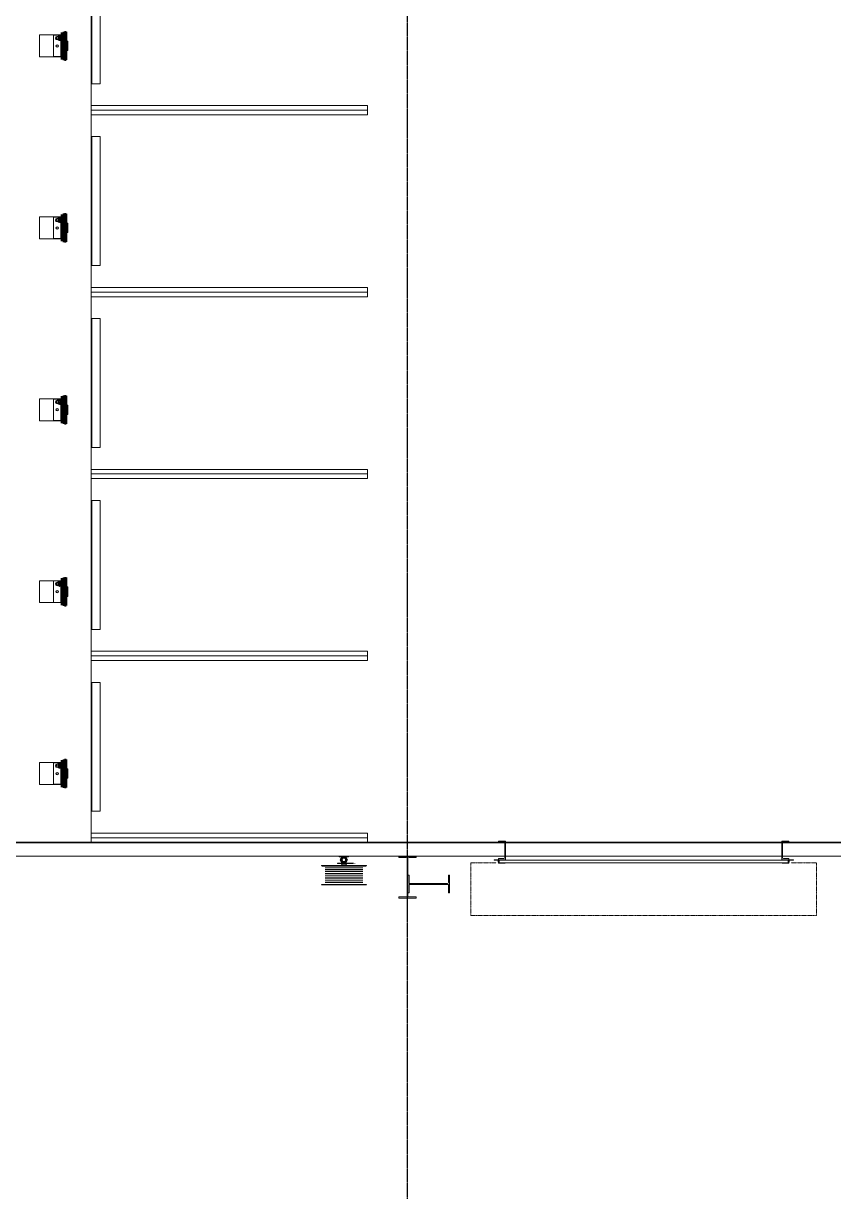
# Model space of a CAD drawing. Header units: millimetres. Extents: x -637480 to 299894, y -125373 to 39000.
# Drawn here: x 138735 to 147532, y -3792 to 8892 of the extents above; entities that cross this region are included whole.
import ezdxf

# ---------------------------------------------------------------- set-up
doc = ezdxf.new("R2010")
doc.units = ezdxf.units.MM
for name, pattern in [('Xref building Toll$0$_SBA Dash - Tight', [1.6, 1, -0.6]), ('Xref building Toll$0$CENTER', [7, 4, -1, 1, -1]), ('Xref building Toll$0$Grid Line', [22.225, 12.7, -3.175, 3.175, -3.175])]:
    doc.linetypes.add(name, pattern=pattern)
for name, color, linetype, lineweight in [('AM_BOR', 4, 'Continuous', 25), ('Xref building Toll$0$A-DOOR', 31, 'Continuous', 9), ('Xref building Toll$0$A-DOOR-FRAM', 31, 'Continuous', 9), ('Xref building Toll$0$A-FLOR', 192, 'Continuous', 25), ('Xref building Toll$0$A-WALL', 113, 'Continuous', 9), ('Xref building Toll$0$C-PRKG', 70, 'Continuous', 9), ('Xref building Toll$0$E-ELEC-EQPM', 71, 'Continuous', 9), ('Xref building Toll$0$P-SANR-FIXT', 6, 'Continuous', 9), ('Xref building Toll$0$S-COLS', 52, 'Continuous', 9)]:
    doc.layers.add(name, color=color, linetype=linetype, lineweight=lineweight)
doc.layers.add('Xref building Toll$0$S-GRID', color=8, linetype='Continuous')

# ---------------------------------------------------------------- blocks, each defined once
blk = doc.blocks.new('Xref building Toll$0$Toll Grids')
at = {"layer": 'Xref building Toll$0$S-GRID', "linetype": 'Xref building Toll$0$Grid Line'}
for p, q in [((142905, -125373.3), (142905, 36031.5)), ((-9195.8, 0), (280997.7, 0))]:
    blk.add_line(p, q, dxfattribs=at)
blk = doc.blocks.new('Xref building Toll$0$UB-Universal Beam-Column - C1_5_460UB67-1337976-MASTER GROUND FLOOR')
at = {"layer": 'Xref building Toll$0$S-COLS', "lineweight": 18}
for p, q in [((-95, 227), (95, 227)), ((-95, 214.3), (-95, 227)), ((-15.65, 214.3), (-95, 214.3)), ((-4.25, -202.9), (-4.25, 202.9)), ((4.25, 202.9), (4.25, -202.9)), ((95, 214.3), (15.65, 214.3)), ((95, 227), (95, 214.3)), ((-95, -214.3), (-15.65, -214.3)), ((-95, -227), (-95, -214.3)), ((95, -227), (-95, -227)), ((15.65, -214.3), (95, -214.3)), ((95, -214.3), (95, -227))]:
    blk.add_line(p, q, dxfattribs=at)
at = {"layer": 'Xref building Toll$0$S-COLS'}
for p, q in [((-95, 227), (-95, 227)), ((-95, 214.3), (-95, 214.3)), ((95, 227), (95, 227)), ((95, 214.3), (95, 214.3)), ((-95, -214.3), (-95, -214.3)), ((-95, -227), (-95, -227)), ((95, -214.3), (95, -214.3)), ((95, -227), (95, -227))]:
    blk.add_line(p, q, dxfattribs=at)
at = {"layer": 'Xref building Toll$0$S-COLS', "lineweight": 18}
for centre, start, end in [((-15.65, 202.9), 360, 90), ((15.65, 202.9), 90, 180), ((-15.65, -202.9), 270, 360), ((15.65, -202.9), 180, 270)]:
    blk.add_arc(centre, 11.4, start, end, dxfattribs=at)
blk = doc.blocks.new('Xref building Toll$0$_SBAMHE2-3000X1975 Parking 90_1 - MHE2-1684271-MASTER GROUND FLOOR')
at = {"layer": 'Xref building Toll$0$C-PRKG'}
for p, q in [((37.5, 0), (-62.5, 0)), ((-62.5, 0), (-62.5, -3000)), ((-62.5, -3000), (-62.5, 0)), ((-62.5, 0), (37.5, 0)), ((-62.5, 0), (-62.5, 0)), ((-12.5, 0), (1962.5, 0)), ((-12.5, 0), (-12.5, -3000)), ((37.5, -3000), (37.5, 0)), ((37.5, 0), (37.5, -3000)), ((37.5, 0), (37.5, 0)), ((275, -4.5), (275, 0)), ((275, 0), (275, 0)), ((275, 0), (275, -100)), ((1675, 0), (275, 0)), ((1675, 0), (275, 0)), ((2012.5, 0), (1912.5, 0)), ((1912.5, 0), (1912.5, -3000)), ((1912.5, -3000), (1912.5, 0)), ((1912.5, 0), (2012.5, 0)), ((1912.5, 0), (1912.5, 0)), ((1962.5, 0), (1962.5, -3000)), ((2012.5, -3000), (2012.5, 0)), ((2012.5, 0), (2012.5, -3000)), ((2012.5, 0), (2012.5, 0)), ((3987.5, 0), (3887.5, 0)), ((3887.5, 0), (3887.5, -3000)), ((3887.5, -3000), (3887.5, 0)), ((3887.5, 0), (3987.5, 0)), ((3887.5, 0), (3887.5, 0)), ((3937.5, 0), (5912.5, 0)), ((3937.5, 0), (3937.5, -3000)), ((3987.5, -3000), (3987.5, 0)), ((3987.5, 0), (3987.5, -3000)), ((3987.5, 0), (3987.5, 0)), ((4225, -4.5), (4225, 0)), ((4225, 0), (4225, 0)), ((4225, 0), (4225, -100)), ((5625, 0), (4225, 0)), ((5625, 0), (4225, 0)), ((5962.5, 0), (5862.5, 0)), ((5862.5, 0), (5862.5, -3000)), ((5862.5, -3000), (5862.5, 0)), ((5862.5, 0), (5962.5, 0)), ((5862.5, 0), (5862.5, 0)), ((5962.5, 0), (5862.5, 0)), ((5862.5, 0), (5862.5, -3000)), ((5862.5, -3000), (5862.5, 0)), ((5862.5, 0), (5962.5, 0)), ((5862.5, 0), (5862.5, 0)), ((5912.5, 0), (7887.5, 0)), ((5912.5, 0), (5912.5, -3000)), ((5912.5, 0), (5912.5, -3000)), ((5962.5, -3000), (5962.5, 0)), ((5962.5, 0), (5962.5, -3000)), ((5962.5, 0), (5962.5, 0)), ((5962.5, -3000), (5962.5, 0)), ((5962.5, 0), (5962.5, -3000)), ((5962.5, 0), (5962.5, 0)), ((6200, -4.5), (6200, 0)), ((6200, 0), (6200, 0)), ((6200, 0), (6200, -100)), ((7600, 0), (6200, 0)), ((7600, 0), (6200, 0)), ((7937.5, 0), (7837.5, 0)), ((7837.5, 0), (7837.5, -3000)), ((7837.5, -3000), (7837.5, 0)), ((7837.5, 0), (7937.5, 0)), ((7837.5, 0), (7837.5, 0)), ((7937.5, 0), (7837.5, 0)), ((7837.5, 0), (7837.5, -3000)), ((7837.5, -3000), (7837.5, 0)), ((7837.5, 0), (7937.5, 0)), ((7837.5, 0), (7837.5, 0)), ((7887.5, 0), (9862.5, 0)), ((7887.5, 0), (7887.5, -3000)), ((7887.5, 0), (7887.5, -3000)), ((7937.5, -3000), (7937.5, 0)), ((7937.5, 0), (7937.5, -3000)), ((7937.5, 0), (7937.5, 0)), ((7937.5, -3000), (7937.5, 0)), ((7937.5, 0), (7937.5, -3000)), ((7937.5, 0), (7937.5, 0)), ((8175, -4.5), (8175, 0)), ((8175, 0), (8175, 0)), ((8175, 0), (8175, -100)), ((9575, 0), (8175, 0)), ((9575, 0), (8175, 0)), ((275, -9.5), (275, -4.5)), ((1675, -9.5), (275, -9.5)), ((275, -9.5), (1675, -9.5)), ((275, -17.5), (275, -9.5)), ((275, -9.5), (275, -9.5)), ((275, -95), (275, -17.5)), ((275, -95), (275, -100)), ((275, -100), (1675, -100)), ((275, -100), (275, -100)), ((275, -100), (1675, -100)), ((1675, -100), (1675, 0)), ((1675, 0), (1675, 0)), ((1675, 0), (1675, -4.5)), ((1675, -4.5), (1675, -9.5)), ((1675, -9.5), (1675, -9.5)), ((1675, -9.5), (1675, -17.5)), ((1675, -17.5), (1675, -95)), ((1675, -100), (1675, -95)), ((1675, -100), (1675, -100)), ((2012.5, 0), (1912.5, 0)), ((1912.5, 0), (1912.5, -3000)), ((1912.5, -3000), (1912.5, 0)), ((1912.5, 0), (2012.5, 0)), ((1912.5, 0), (1912.5, 0)), ((1962.5, 0), (3937.5, 0)), ((1962.5, 0), (1962.5, -3000)), ((2012.5, -3000), (2012.5, 0)), ((2012.5, 0), (2012.5, -3000)), ((2012.5, 0), (2012.5, 0)), ((2250, -4.5), (2250, 0)), ((2250, 0), (2250, 0)), ((2250, 0), (2250, -100)), ((3650, 0), (2250, 0)), ((3650, 0), (2250, 0)), ((2250, -9.5), (2250, -4.5)), ((3650, -9.5), (2250, -9.5)), ((2250, -9.5), (3650, -9.5)), ((2250, -17.5), (2250, -9.5)), ((2250, -9.5), (2250, -9.5)), ((2250, -95), (2250, -17.5)), ((2250, -95), (2250, -100)), ((2250, -100), (3650, -100)), ((2250, -100), (2250, -100)), ((2250, -100), (3650, -100)), ((3650, -100), (3650, 0)), ((3650, 0), (3650, 0)), ((3650, 0), (3650, -4.5)), ((3650, -4.5), (3650, -9.5)), ((3650, -9.5), (3650, -9.5)), ((3650, -9.5), (3650, -17.5)), ((3650, -17.5), (3650, -95)), ((3650, -100), (3650, -95)), ((3650, -100), (3650, -100)), ((3987.5, 0), (3887.5, 0)), ((3887.5, 0), (3887.5, -3000)), ((3887.5, -3000), (3887.5, 0)), ((3887.5, 0), (3987.5, 0)), ((3887.5, 0), (3887.5, 0)), ((3937.5, 0), (3937.5, -3000)), ((3987.5, -3000), (3987.5, 0)), ((3987.5, 0), (3987.5, -3000)), ((3987.5, 0), (3987.5, 0)), ((4225, -9.5), (4225, -4.5)), ((5625, -9.5), (4225, -9.5)), ((4225, -9.5), (5625, -9.5)), ((4225, -17.5), (4225, -9.5)), ((4225, -9.5), (4225, -9.5)), ((4225, -95), (4225, -17.5)), ((4225, -95), (4225, -100)), ((4225, -100), (5625, -100)), ((4225, -100), (4225, -100)), ((4225, -100), (5625, -100)), ((5625, -100), (5625, 0)), ((5625, 0), (5625, 0)), ((5625, 0), (5625, -4.5)), ((5625, -4.5), (5625, -9.5)), ((5625, -9.5), (5625, -9.5)), ((5625, -9.5), (5625, -17.5)), ((5625, -17.5), (5625, -95)), ((5625, -100), (5625, -95)), ((5625, -100), (5625, -100)), ((6200, -9.5), (6200, -4.5)), ((7600, -9.5), (6200, -9.5)), ((6200, -9.5), (7600, -9.5)), ((6200, -17.5), (6200, -9.5)), ((6200, -9.5), (6200, -9.5)), ((6200, -95), (6200, -17.5)), ((6200, -95), (6200, -100)), ((6200, -100), (7600, -100)), ((6200, -100), (6200, -100)), ((6200, -100), (7600, -100)), ((7600, -100), (7600, 0)), ((7600, 0), (7600, 0)), ((7600, 0), (7600, -4.5)), ((7600, -4.5), (7600, -9.5)), ((7600, -9.5), (7600, -9.5)), ((7600, -9.5), (7600, -17.5)), ((7600, -17.5), (7600, -95)), ((7600, -100), (7600, -95)), ((7600, -100), (7600, -100)), ((8175, -9.5), (8175, -4.5)), ((9575, -9.5), (8175, -9.5)), ((8175, -9.5), (9575, -9.5)), ((8175, -17.5), (8175, -9.5)), ((8175, -9.5), (8175, -9.5)), ((8175, -95), (8175, -17.5)), ((8175, -95), (8175, -100)), ((8175, -100), (9575, -100)), ((8175, -100), (8175, -100)), ((8175, -100), (9575, -100)), ((-62.5, -3000), (37.5, -3000)), ((37.5, -3000), (-62.5, -3000)), ((-62.5, -3000), (-62.5, -3000)), ((37.5, -3000), (37.5, -3000)), ((1912.5, -3000), (2012.5, -3000)), ((2012.5, -3000), (1912.5, -3000)), ((1912.5, -3000), (1912.5, -3000)), ((1912.5, -3000), (2012.5, -3000)), ((2012.5, -3000), (1912.5, -3000)), ((1912.5, -3000), (1912.5, -3000)), ((2012.5, -3000), (2012.5, -3000)), ((2012.5, -3000), (2012.5, -3000)), ((3887.5, -3000), (3987.5, -3000)), ((3987.5, -3000), (3887.5, -3000)), ((3887.5, -3000), (3887.5, -3000)), ((3887.5, -3000), (3987.5, -3000)), ((3987.5, -3000), (3887.5, -3000)), ((3887.5, -3000), (3887.5, -3000)), ((3987.5, -3000), (3987.5, -3000)), ((3987.5, -3000), (3987.5, -3000)), ((5862.5, -3000), (5962.5, -3000)), ((5962.5, -3000), (5862.5, -3000)), ((5862.5, -3000), (5862.5, -3000)), ((5862.5, -3000), (5962.5, -3000)), ((5962.5, -3000), (5862.5, -3000)), ((5862.5, -3000), (5862.5, -3000)), ((5962.5, -3000), (5962.5, -3000)), ((5962.5, -3000), (5962.5, -3000)), ((7837.5, -3000), (7937.5, -3000)), ((7937.5, -3000), (7837.5, -3000)), ((7837.5, -3000), (7837.5, -3000)), ((7837.5, -3000), (7937.5, -3000)), ((7937.5, -3000), (7837.5, -3000)), ((7837.5, -3000), (7837.5, -3000)), ((7937.5, -3000), (7937.5, -3000)), ((7937.5, -3000), (7937.5, -3000))]:
    blk.add_line(p, q, dxfattribs=at)
blk = doc.blocks.new('Xref building Toll$0$CST_ Charging Station - Forklift - Standard-1400537-MASTER GROUND FLOOR')
at = {"layer": 'Xref building Toll$0$E-ELEC-EQPM'}
for p, q in [((86, 353), (-152, 353)), ((-152, 353), (-152, 118)), ((86, 118), (86, 353)), ((-152, 201), (86, 201)), ((86, 201), (-152, 201)), ((-152, 201), (-152, 201)), ((-152, 118), (-152, 201)), ((-152, 201), (-152, 118)), ((83, 201), (-149, 201)), ((-149, 201), (-149, 201)), ((-149, 201), (83, 201)), ((-149, 201), (-149, 122)), ((-149, 201), (-149, 122)), ((25, 135), (25, 90)), ((54, 145), (27, 143)), ((27, 143), (27, 131)), ((27, 131), (54, 132)), ((38, 157), (40, 142)), ((82, 143), (54, 145)), ((54, 132), (82, 131)), ((69, 142), (71, 157)), ((82, 131), (82, 143)), ((83, 201), (83, 201)), ((83, 122), (83, 201)), ((83, 201), (83, 122)), ((84, 90), (84, 135)), ((86, 201), (86, 201)), ((86, 201), (86, 118)), ((86, 201), (86, 118)), ((-152, 118), (86, 118)), ((-152, 118), (-152, 118)), ((-152, 118), (86, 118)), ((86, 118), (-152, 118)), ((83, 122), (-149, 122)), ((-149, 122), (-149, 122)), ((-149, 122), (83, 122)), ((29, 122), (-92, 122)), ((-92, 122), (-92, 122)), ((-92, 122), (29, 122)), ((-92, 122), (-92, 120)), ((-92, 122), (-92, 120)), ((29, 120), (-92, 120)), ((-92, 120), (-92, 120)), ((-92, 120), (29, 120)), ((-84, 49), (-84, 122)), ((-84, 122), (-84, 122)), ((-84, 122), (-84, 45)), ((-84, 122), (18, 122)), ((-84, 122), (18, 122)), ((-84, 45), (-84, 49)), ((-84, 49), (-84, 49)), ((-84, 49), (18, 49)), ((-84, 49), (18, 49)), ((-84, 45), (-84, 45)), ((18, 45), (-84, 45)), ((-84, 45), (18, 45)), ((18, 45), (18, 122)), ((18, 122), (18, 122)), ((18, 122), (18, 49)), ((18, 49), (18, 49)), ((18, 49), (18, 45)), ((18, 45), (18, 45)), ((27, 83), (37, 68)), ((29, 122), (29, 122)), ((29, 120), (29, 122)), ((29, 122), (29, 120)), ((29, 120), (29, 120)), ((72, 68), (82, 83)), ((83, 122), (83, 122)), ((86, 118), (86, 118))]:
    blk.add_line(p, q, dxfattribs=at)
at = {"layer": 'Xref building Toll$0$E-ELEC-EQPM', "flags": 128}
for points in [[(-193, 78), (-156, 78), (-63, 78), (-33, 78)], [(-33, 78), (-135, 78), (-190, 78), (-193, 78)], [(-193, 68), (-156, 68), (-63, 68), (-33, 68)], [(-33, 68), (-135, 68), (-190, 68), (-193, 68)], [(-187, 97), (-151, 97), (-58, 97), (-33, 97)], [(-33, 97), (-133, 97), (-185, 97), (-187, 97)], [(-187, 87), (-151, 87), (-58, 87), (-33, 87)], [(-33, 87), (-133, 87), (-185, 87), (-187, 87)], [(-185, 65), (-148, 65), (-56, 65), (-33, 65)], [(-33, 65), (-132, 65), (-183, 65), (-185, 65)], [(-185, 55), (-148, 55), (-56, 55), (-33, 55)], [(-33, 55), (-132, 55), (-183, 55), (-185, 55)], [(-179, 116), (-143, 116), (-52, 116), (-33, 116)], [(-33, 116), (-130, 116), (-178, 116), (-179, 116)], [(-179, 106), (-143, 106), (-52, 106), (-33, 106)], [(-33, 106), (-130, 106), (-178, 106), (-179, 106)], [(113, 116), (77, 116), (-15, 116), (-33, 116)], [(-33, 116), (63, 116), (112, 116), (113, 116)], [(113, 106), (77, 106), (-15, 106), (-33, 106)], [(-33, 106), (63, 106), (112, 106), (113, 106)], [(121, 97), (84, 97), (-8, 97), (-33, 97)], [(-33, 97), (66, 97), (119, 97), (121, 97)], [(121, 87), (84, 87), (-8, 87), (-33, 87)], [(-33, 87), (66, 87), (119, 87), (121, 87)], [(126, 78), (90, 78), (-3, 78), (-33, 78)], [(-33, 78), (69, 78), (124, 78), (126, 78)], [(126, 68), (90, 68), (-3, 68), (-33, 68)], [(-33, 68), (69, 68), (124, 68), (126, 68)], [(119, 65), (82, 65), (-10, 65), (-33, 65)], [(-33, 65), (66, 65), (117, 65), (119, 65)], [(119, 55), (82, 55), (-10, 55), (-33, 55)], [(-33, 55), (66, 55), (117, 55), (119, 55)]]:
    blk.add_lwpolyline(points, dxfattribs=at)
at = {"layer": 'Xref building Toll$0$E-ELEC-EQPM'}
for centre, radius, start, end in [((-33, 161), 12.7, 360, 180), ((-33, 161), 12.7, 0, 180), ((-33, 161), 12.7, 180, 360), ((-33, 161), 12.7, 180, 360), ((51, 161), 19.1, 360, 180), ((51, 161), 19, 0, 180), ((51, 161), 19.1, 180, 360), ((51, 161), 19, 180, 360), ((54, 73), 12, 90, 270), ((54, 73), 12, 90, 270), ((54, 73), 6.44, 90, 270), ((54, 73), 5.14, 90, 270), ((54, 73), 5.14, 90, 270), ((54, 73), 12, 270, 90), ((54, 73), 12, 270, 90), ((54, 73), 6.44, 270, 90), ((54, 73), 5.14, 270, 90), ((54, 73), 5.14, 270, 90)]:
    blk.add_arc(centre, radius, start, end, dxfattribs=at)
for centre, major_axis, start_param, end_param in [((54, 135), (29.4, 0), 1.570796, 4.712389), ((54, 143), (27.2, 0), 3.141593, 6.283185), ((54, 131), (27.2, 0), 3.141593, 6.283185), ((54, 158), (16.2, 0), 1.570796, 4.712389), ((54, 143), (14.5, 0), 1.570796, 4.712389), ((54, 158), (16.2, 0), 4.712389, 7.853982), ((54, 135), (29.4, 0), 4.712389, 7.853982), ((54, 143), (14.5, 0), 4.712389, 7.853982), ((54, 90), (29.4, 0), 1.570796, 4.712389), ((54, 73), (18.6, 0), 1.570796, 4.712389), ((54, 90), (29.4, 0), 4.712389, 7.853982), ((54, 73), (18.6, 0), 4.712389, 7.853982)]:
    blk.add_ellipse(centre, major_axis=major_axis, ratio=0.642788, start_param=start_param, end_param=end_param, dxfattribs=at)
blk = doc.blocks.new('Xref building Toll$0$_SBA ROLLER LVDoor_C Clip At Side - 3000W x 5000H-2001799-MASTER GROUND FLOOR')
at = {"layer": 'Xref building Toll$0$A-DOOR', "linetype": 'Xref building Toll$0$CENTER'}
for p, q in [((-1800, 75), (-1800, 75)), ((1800, 75), (1800, 75)), ((-362, -147), (0, -147)), ((0, -147), (-362, -147)), ((362, -147), (0, -147)), ((362, -147), (0, -147))]:
    blk.add_line(p, q, dxfattribs=at)
at = {"layer": 'Xref building Toll$0$A-DOOR'}
for p, q in [((-1500, 87), (-1575, 87)), ((-1575, 87), (-1575, 75)), ((-1575, 75), (-1575, 87)), ((-1575, 87), (-1500, 87)), ((-1575, 87), (-1575, 87)), ((-1575, 75), (-1518, 75)), ((-1518, 75), (-1575, 75)), ((-1575, 75), (-1575, 75)), ((-1506, 63), (-1506, -89)), ((-1506, -89), (-1506, 63)), ((-1500, -113), (-1500, 87)), ((-1500, 87), (-1500, -113)), ((-1500, 87), (-1500, 87)), ((1500, 87), (1500, -113)), ((1575, 87), (1500, 87)), ((1500, 87), (1575, 87)), ((1500, -113), (1500, 87)), ((1500, 87), (1500, 87)), ((1506, -89), (1506, 63)), ((1506, 63), (1506, -89)), ((1518, 75), (1575, 75)), ((1575, 75), (1518, 75)), ((1575, 75), (1575, 87)), ((1575, 87), (1575, 75)), ((1575, 87), (1575, 87)), ((1575, 75), (1575, 75)), ((-1575, -113), (-1625, -113)), ((-1625, -113), (-1625, -118)), ((-1625, -118), (-1625, -113)), ((-1625, -113), (-1575, -113)), ((-1625, -113), (-1625, -113)), ((-1625, -118), (-1580, -118)), ((-1580, -118), (-1625, -118)), ((-1625, -118), (-1625, -118)), ((-1580, -118), (-1580, -138)), ((-1580, -138), (-1580, -118)), ((-1580, -118), (-1580, -118)), ((-1518, -101), (-1575, -101)), ((-1575, -101), (-1575, -113)), ((-1575, -113), (-1575, -101)), ((-1575, -101), (-1518, -101)), ((-1575, -101), (-1575, -101)), ((-1575, -113), (-1500, -113)), ((-1500, -113), (-1575, -113)), ((-1575, -113), (-1575, -113)), ((-1575, -138), (-1575, -113)), ((-1575, -113), (-1575, -138)), ((-1575, -113), (-1575, -113)), ((1568, -117), (-1568, -117)), ((-1568, -117), (-1568, -147)), ((-1500, -113), (-1500, -113)), ((1500, -113), (1575, -113)), ((1575, -113), (1500, -113)), ((1500, -113), (1500, -113)), ((1575, -101), (1518, -101)), ((1518, -101), (1575, -101)), ((1568, -147), (1568, -117)), ((1575, -113), (1575, -101)), ((1575, -101), (1575, -113)), ((1575, -101), (1575, -101)), ((1575, -113), (1575, -113)), ((1625, -113), (1575, -113)), ((1575, -113), (1575, -138)), ((1575, -138), (1575, -113)), ((1575, -113), (1625, -113)), ((1575, -113), (1575, -113)), ((1580, -118), (1625, -118)), ((1580, -138), (1580, -118)), ((1580, -118), (1580, -138)), ((1625, -118), (1580, -118)), ((1580, -118), (1580, -118)), ((1625, -118), (1625, -113)), ((1625, -113), (1625, -118)), ((1625, -113), (1625, -113)), ((1625, -118), (1625, -118)), ((-1580, -138), (-1575, -138)), ((-1575, -138), (-1580, -138)), ((-1580, -138), (-1580, -138)), ((-1575, -138), (-1575, -138)), ((-1568, -147), (1568, -147)), ((1575, -138), (1580, -138)), ((1580, -138), (1575, -138)), ((1575, -138), (1575, -138)), ((1580, -138), (1580, -138))]:
    blk.add_line(p, q, dxfattribs=at)
at = {"layer": 'Xref building Toll$0$A-DOOR', "linetype": 'Xref building Toll$0$_SBA Dash - Tight'}
for p, q in [((-1875, -147), (-1600, -147)), ((-1875, -147), (-1875, -717)), ((1600, -147), (1875, -147)), ((1875, -147), (1875, -717)), ((-1875, -717), (1875, -717))]:
    blk.add_line(p, q, dxfattribs=at)
at = {"layer": 'Xref building Toll$0$A-DOOR'}
for centre, start, end in [((-1518, 63), 0, 90), ((-1518, 63), 0, 90), ((1518, 63), 90, 180), ((1518, 63), 90, 180), ((-1518, -89), 270, 0), ((-1518, -89), 270, 0), ((1518, -89), 180, 270), ((1518, -89), 180, 270)]:
    blk.add_arc(centre, 12, start, end, dxfattribs=at)
at = {"layer": 'Xref building Toll$0$A-DOOR-FRAM'}
for p, q in [((-1562, 75), (-1562, 75)), ((1562, 75), (-1562, 75)), ((1562, 75), (1562, 75)), ((-1575, -151), (-1575, -113)), ((-1575, -113), (-1505, -113)), ((-1575, -113), (-1575, -113)), ((-1505, -115), (-1573, -115)), ((-1573, -115), (-1573, -149)), ((-1573, -115), (-1573, -115)), ((-1505, -113), (-1505, -115)), ((-1505, -113), (-1505, -113)), ((-1505, -115), (-1505, -115)), ((1505, -115), (1505, -113)), ((1505, -113), (1575, -113)), ((1505, -113), (1505, -113)), ((1573, -115), (1505, -115)), ((1505, -115), (1505, -115)), ((1573, -149), (1573, -115)), ((1573, -115), (1573, -115)), ((1575, -113), (1575, -151)), ((1575, -113), (1575, -113)), ((-1505, -151), (-1575, -151)), ((-1575, -151), (-1575, -151)), ((-1573, -149), (-1505, -149)), ((-1573, -149), (-1573, -149)), ((-1505, -149), (-1505, -151)), ((-1505, -149), (-1505, -149)), ((-1505, -151), (-1505, -151)), ((1505, -149), (1573, -149)), ((1505, -151), (1505, -149)), ((1505, -149), (1505, -149)), ((1575, -151), (1505, -151)), ((1505, -151), (1505, -151)), ((1573, -149), (1573, -149)), ((1575, -151), (1575, -151))]:
    blk.add_line(p, q, dxfattribs=at)
at = {"layer": 'Xref building Toll$0$A-DOOR-FRAM', "lineweight": 18}
for p, q in [((-1505, -113), (-1575, -113)), ((-1575, -113), (-1575, -151)), ((-1573, -149), (-1573, -115)), ((-1573, -115), (-1505, -115)), ((-1505, -115), (-1505, -113)), ((1575, -113), (1505, -113)), ((1505, -113), (1505, -115)), ((1505, -115), (1573, -115)), ((1573, -115), (1573, -149)), ((1575, -151), (1575, -113)), ((-1575, -151), (-1505, -151)), ((-1505, -149), (-1573, -149)), ((-1505, -151), (-1505, -149)), ((1505, -149), (1505, -151)), ((1573, -149), (1505, -149)), ((1505, -151), (1575, -151))]:
    blk.add_line(p, q, dxfattribs=at)
blk = doc.blocks.new('Xref building Toll$0$FHR_1 - FHR 2-1826892-MASTER GROUND FLOOR')
at = {"layer": 'Xref building Toll$0$P-SANR-FIXT'}
for p, q in [((-120, 387), (-120, 384)), ((-115, 384), (-115, 381)), ((-115, 384), (365, 384)), ((365, 384), (-115, 384)), ((-115, 384), (-115, 381)), ((-115, 381), (365, 381)), ((365, 381), (-115, 381)), ((-80, 387), (-80, 384)), ((45, 387), (-79, 387)), ((-79, 387), (-79, 387)), ((-79, 387), (45, 387)), ((-79, 384), (-79, 387)), ((-79, 384), (-79, 387)), ((45, 384), (-79, 384)), ((-79, 384), (-79, 384)), ((-79, 384), (45, 384)), ((26, 387), (1, 387)), ((1, 387), (56, 387)), ((57, 387), (1, 387)), ((1, 387), (26, 387)), ((1, 384), (1, 387)), ((1, 384), (1, 387)), ((26, 384), (1, 384)), ((1, 384), (56, 384)), ((57, 384), (1, 384)), ((1, 384), (26, 384)), ((107, 387), (26, 387)), ((26, 387), (107, 387)), ((26, 384), (26, 387)), ((26, 384), (26, 387)), ((107, 384), (26, 384)), ((26, 384), (107, 384)), ((56, 387), (45, 387)), ((45, 387), (57, 387)), ((45, 384), (45, 387)), ((56, 384), (45, 384)), ((45, 384), (57, 384)), ((56, 384), (56, 387)), ((58, 384), (58, 387)), ((58, 384), (58, 387)), ((143, 387), (107, 387)), ((107, 387), (143, 387)), ((143, 384), (107, 384)), ((107, 384), (143, 384)), ((125, 387), (125, 387)), ((125, 387), (125, 387)), ((125, 387), (125, 387)), ((125, 387), (125, 387)), ((125, 384), (125, 384)), ((125, 384), (125, 384)), ((125, 384), (125, 384)), ((125, 384), (125, 384)), ((125, 381), (125, 381)), ((125, 381), (125, 381)), ((224, 387), (143, 387)), ((143, 387), (224, 387)), ((224, 384), (143, 384)), ((143, 384), (224, 384)), ((192, 387), (192, 384)), ((192, 387), (192, 384)), ((204, 387), (193, 387)), ((193, 387), (249, 387)), ((193, 384), (193, 387)), ((204, 384), (193, 384)), ((193, 384), (249, 384)), ((249, 387), (194, 387)), ((194, 387), (204, 387)), ((194, 384), (194, 387)), ((249, 384), (194, 384)), ((194, 384), (204, 384)), ((204, 387), (329, 387)), ((329, 387), (204, 387)), ((204, 384), (329, 384)), ((329, 384), (204, 384)), ((249, 387), (224, 387)), ((224, 387), (249, 387)), ((224, 384), (224, 387)), ((224, 384), (224, 387)), ((249, 384), (224, 384)), ((224, 384), (249, 384)), ((249, 387), (249, 384)), ((249, 384), (249, 387)), ((329, 387), (329, 387)), ((329, 384), (329, 387)), ((329, 384), (329, 387)), ((329, 384), (329, 384)), ((330, 384), (330, 387)), ((365, 381), (365, 384)), ((365, 381), (365, 384)), ((370, 384), (370, 387)), ((-120, 179), (-120, 177)), ((7, 153), (7, 149)), ((20, 153), (194, 153)), ((125, 153), (20, 153)), ((20, 153), (20, 153)), ((20, 149), (20, 149)), ((20, 149), (125, 149)), ((194, 149), (20, 149)), ((105, 149), (85, 114)), ((85, 114), (105, 149)), ((98, 179), (98, 169)), ((98, 179), (152, 179)), ((152, 179), (98, 179)), ((98, 169), (152, 169)), ((152, 169), (98, 169)), ((150, 149), (100, 149)), ((100, 149), (100, 149)), ((100, 149), (150, 149)), ((100, 114), (100, 149)), ((100, 131), (100, 149)), ((100, 131), (100, 114)), ((125, 169), (101, 169)), ((101, 169), (125, 169)), ((145, 149), (105, 149)), ((105, 149), (145, 149)), ((105, 149), (105, 149)), ((107, 153), (107, 153)), ((125, 179), (125, 179)), ((125, 179), (125, 179)), ((125, 177), (125, 177)), ((125, 177), (125, 177)), ((125, 169), (149, 169)), ((149, 169), (125, 169)), ((176, 153), (125, 153)), ((125, 149), (125, 153)), ((125, 149), (176, 149)), ((137, 153), (173, 153)), ((180, 153), (137, 153)), ((137, 153), (137, 149)), ((137, 149), (180, 149)), ((173, 149), (137, 149)), ((165, 114), (145, 149)), ((145, 149), (165, 114)), ((145, 149), (145, 149)), ((150, 149), (150, 149)), ((150, 149), (150, 114)), ((150, 131), (150, 149)), ((150, 114), (150, 131)), ((152, 169), (152, 179)), ((173, 153), (180, 153)), ((173, 149), (173, 153)), ((180, 149), (173, 149)), ((194, 153), (176, 153)), ((176, 149), (176, 153)), ((176, 149), (194, 149)), ((180, 149), (180, 153)), ((194, 149), (194, 153)), ((195, 149), (195, 153)), ((370, 177), (370, 179)), ((91, 80), (75, 80)), ((75, 80), (75, 75)), ((75, 75), (75, 80)), ((75, 80), (91, 80)), ((75, 80), (75, 80)), ((91, 80), (75, 80)), ((75, 80), (75, 75)), ((75, 75), (75, 80)), ((75, 80), (91, 80)), ((75, 80), (75, 80)), ((75, 75), (91, 75)), ((91, 75), (75, 75)), ((75, 75), (75, 75)), ((75, 75), (91, 75)), ((91, 75), (75, 75)), ((75, 75), (75, 75)), ((85, 114), (105, 79)), ((105, 79), (85, 114)), ((85, 114), (85, 114)), ((91, 80), (91, 80)), ((91, 80), (91, 80)), ((91, 75), (91, 75)), ((91, 75), (91, 75)), ((108, 93), (97, 82)), ((97, 82), (108, 93)), ((108, 93), (97, 82)), ((97, 82), (108, 93)), ((97, 82), (97, 82)), ((97, 82), (97, 82)), ((100, 114), (106, 114)), ((100, 114), (100, 114)), ((100, 114), (106, 114)), ((101, 79), (111, 89)), ((111, 89), (101, 79)), ((101, 79), (111, 89)), ((111, 89), (101, 79)), ((101, 79), (101, 79)), ((101, 79), (101, 79)), ((105, 79), (145, 79)), ((145, 79), (105, 79)), ((105, 79), (105, 79)), ((106, 114), (106, 114)), ((108, 93), (108, 93)), ((108, 93), (108, 93)), ((111, 89), (111, 89)), ((111, 89), (111, 89)), ((125, 95), (113, 95)), ((113, 95), (125, 95)), ((113, 95), (113, 95)), ((125, 95), (113, 95)), ((113, 95), (125, 95)), ((113, 95), (113, 95)), ((113, 90), (125, 90)), ((125, 90), (113, 90)), ((113, 90), (113, 90)), ((113, 90), (125, 90)), ((125, 90), (113, 90)), ((113, 90), (113, 90)), ((137, 95), (125, 95)), ((125, 95), (137, 95)), ((137, 95), (125, 95)), ((125, 95), (137, 95)), ((125, 90), (137, 90)), ((137, 90), (125, 90)), ((125, 90), (137, 90)), ((137, 90), (125, 90)), ((137, 95), (137, 95)), ((137, 95), (137, 95)), ((137, 90), (137, 90)), ((137, 90), (137, 90)), ((139, 89), (149, 79)), ((149, 79), (139, 89)), ((139, 89), (139, 89)), ((139, 89), (149, 79)), ((149, 79), (139, 89)), ((139, 89), (139, 89)), ((153, 82), (142, 93)), ((142, 93), (153, 82)), ((142, 93), (142, 93)), ((153, 82), (142, 93)), ((142, 93), (153, 82)), ((142, 93), (142, 93)), ((144, 114), (150, 114)), ((144, 114), (144, 114)), ((144, 114), (150, 114)), ((145, 79), (165, 114)), ((165, 114), (145, 79)), ((145, 79), (145, 79)), ((149, 79), (149, 79)), ((149, 79), (149, 79)), ((150, 114), (150, 114)), ((153, 82), (153, 82)), ((153, 82), (153, 82)), ((175, 80), (159, 80)), ((159, 80), (175, 80)), ((159, 80), (159, 80)), ((175, 80), (159, 80)), ((159, 80), (175, 80)), ((159, 80), (159, 80)), ((159, 75), (175, 75)), ((175, 75), (159, 75)), ((159, 75), (159, 75)), ((159, 75), (175, 75)), ((175, 75), (159, 75)), ((159, 75), (159, 75)), ((165, 114), (165, 114)), ((175, 75), (175, 80)), ((175, 80), (175, 75)), ((175, 80), (175, 80)), ((175, 75), (175, 80)), ((175, 80), (175, 75)), ((175, 80), (175, 80)), ((175, 75), (175, 75)), ((175, 75), (175, 75))]:
    blk.add_line(p, q, dxfattribs=at)
at = {"layer": 'Xref building Toll$0$P-SANR-FIXT', "flags": 128}
for points in [[(-119, 387), (-82, 387), (18, 387), (125, 387)], [(125, 387), (-4, 387), (-95, 387), (-119, 387)], [(-115, 381), (-78, 381), (22, 381), (125, 381)], [(125, 381), (-3, 381), (-92, 381), (-115, 381)], [(-80, 381), (-43, 381), (55, 381), (178, 381), (281, 381), (329, 381), (329, 381)], [(329, 381), (293, 381), (195, 381), (72, 381), (-31, 381), (-79, 381), (-80, 381)], [(369, 387), (332, 387), (232, 387), (125, 387)], [(125, 387), (254, 387), (345, 387), (369, 387)], [(365, 381), (328, 381), (228, 381), (125, 381)], [(125, 381), (253, 381), (342, 381), (365, 381)], [(329, 362), (293, 362), (195, 362), (72, 362), (-31, 362), (-79, 362), (-80, 362)], [(-80, 362), (-43, 362), (55, 362), (178, 362), (281, 362), (329, 362), (329, 362)], [(-80, 361), (-43, 361), (55, 361), (178, 361), (281, 361), (329, 361), (329, 361)], [(329, 361), (293, 361), (195, 361), (72, 361), (-31, 361), (-79, 361), (-80, 361)], [(329, 342), (293, 342), (195, 342), (72, 342), (-31, 342), (-79, 342), (-80, 342)], [(-80, 342), (-43, 342), (55, 342), (178, 342), (281, 342), (329, 342), (329, 342)], [(-80, 341), (-43, 341), (55, 341), (178, 341), (281, 341), (329, 341), (329, 341)], [(329, 341), (293, 341), (195, 341), (72, 341), (-31, 341), (-79, 341), (-80, 341)], [(329, 322), (293, 322), (195, 322), (72, 322), (-31, 322), (-79, 322), (-80, 322)], [(-80, 322), (-43, 322), (55, 322), (178, 322), (281, 322), (329, 322), (329, 322)], [(-80, 321), (-43, 321), (55, 321), (178, 321), (281, 321), (329, 321), (329, 321)], [(329, 321), (293, 321), (195, 321), (72, 321), (-31, 321), (-79, 321), (-80, 321)], [(329, 302), (293, 302), (195, 302), (72, 302), (-31, 302), (-79, 302), (-80, 302)], [(-80, 302), (-43, 302), (55, 302), (178, 302), (281, 302), (329, 302), (329, 302)], [(-80, 301), (-43, 301), (55, 301), (178, 301), (281, 301), (329, 301), (329, 301)], [(329, 301), (293, 301), (195, 301), (72, 301), (-31, 301), (-79, 301), (-80, 301)], [(329, 282), (293, 282), (195, 282), (72, 282), (-31, 282), (-79, 282), (-80, 282)], [(-80, 282), (-43, 282), (55, 282), (178, 282), (281, 282), (329, 282), (329, 282)], [(-80, 281), (-43, 281), (55, 281), (178, 281), (281, 281), (329, 281), (329, 281)], [(329, 281), (293, 281), (195, 281), (72, 281), (-31, 281), (-79, 281), (-80, 281)], [(329, 262), (293, 262), (195, 262), (72, 262), (-31, 262), (-79, 262), (-80, 262)], [(-80, 262), (-43, 262), (55, 262), (178, 262), (281, 262), (329, 262), (329, 262)], [(-80, 261), (-43, 261), (55, 261), (178, 261), (281, 261), (329, 261), (329, 261)], [(329, 261), (293, 261), (195, 261), (72, 261), (-31, 261), (-79, 261), (-80, 261)], [(-119, 177), (-82, 177), (18, 177), (125, 177)], [(125, 177), (-4, 177), (-95, 177), (-119, 177)], [(-115, 182), (-78, 182), (22, 182), (125, 182)], [(125, 182), (-3, 182), (-92, 182), (-115, 182)], [(329, 242), (293, 242), (195, 242), (72, 242), (-31, 242), (-79, 242), (-80, 242)], [(-80, 242), (-43, 242), (55, 242), (178, 242), (281, 242), (329, 242), (329, 242)], [(-80, 241), (-43, 241), (55, 241), (178, 241), (281, 241), (329, 241), (329, 241)], [(329, 241), (293, 241), (195, 241), (72, 241), (-31, 241), (-79, 241), (-80, 241)], [(329, 222), (293, 222), (195, 222), (72, 222), (-31, 222), (-79, 222), (-80, 222)], [(-80, 222), (-43, 222), (55, 222), (178, 222), (281, 222), (329, 222), (329, 222)], [(-80, 221), (-43, 221), (55, 221), (178, 221), (281, 221), (329, 221), (329, 221)], [(329, 221), (293, 221), (195, 221), (72, 221), (-31, 221), (-79, 221), (-80, 221)], [(329, 202), (293, 202), (195, 202), (72, 202), (-31, 202), (-79, 202), (-80, 202)], [(-80, 202), (-43, 202), (55, 202), (178, 202), (281, 202), (329, 202), (329, 202)], [(-80, 201), (-43, 201), (55, 201), (178, 201), (281, 201), (329, 201), (329, 201)], [(329, 201), (293, 201), (195, 201), (72, 201), (-31, 201), (-79, 201), (-80, 201)], [(329, 182), (293, 182), (195, 182), (72, 182), (-31, 182), (-79, 182), (-80, 182)], [(-80, 182), (-43, 182), (55, 182), (178, 182), (281, 182), (329, 182), (329, 182)], [(101, 169), (101, 123), (101, 114)], [(365, 182), (328, 182), (228, 182), (125, 182)], [(125, 182), (253, 182), (342, 182), (365, 182)], [(369, 177), (332, 177), (232, 177), (125, 177)], [(125, 177), (254, 177), (345, 177), (369, 177)], [(149, 114), (149, 139), (149, 169)]]:
    blk.add_lwpolyline(points, dxfattribs=at)
at = {"layer": 'Xref building Toll$0$P-SANR-FIXT'}
for centre, radius, start, end in [((125, 114), 30, 0, 180), ((125, 114), 30, 146.4427, 180), ((125, 114), 27, 0, 180), ((125, 114), 27, 360, 180), ((125, 114), 30, 33.5573, 146.4427), ((125, 114), 24, 90, 180), ((125, 114), 19, 0, 180), ((125, 114), 19, 0, 180), ((125, 114), 19, 0, 180), ((125, 114), 19, 0, 180), ((125, 114), 24, 360, 90), ((125, 114), 30, 0, 33.5573), ((91, 89), 8.84, 270.8189, 314.1811), ((91, 89), 8.84, 270.8189, 314.1811), ((91, 89), 8.84, 270.8189, 314.1811), ((91, 89), 8.84, 270.8189, 314.1811), ((91, 89), 13.8, 270.6545, 314.3455), ((91, 89), 13.8, 270.6545, 314.3455), ((91, 89), 13.8, 270.6545, 314.3455), ((91, 89), 13.8, 270.6545, 314.3455), ((125, 114), 30, 180, 360), ((125, 114), 30, 180, 360), ((125, 114), 27, 180, 360), ((125, 114), 27, 180, 360), ((125, 114), 24, 180, 270), ((125, 114), 19, 180, 360), ((125, 114), 19, 180, 360), ((125, 114), 19, 180, 360), ((125, 114), 19, 180, 360), ((113, 87), 7.99, 91.6296, 133.3704), ((113, 87), 7.99, 91.6296, 133.3704), ((113, 87), 7.99, 91.6296, 133.3704), ((113, 87), 7.99, 91.6296, 133.3704), ((113, 87), 2.99, 92.664, 132.336), ((113, 87), 2.99, 92.664, 132.336), ((113, 87), 2.99, 92.664, 132.336), ((113, 87), 2.99, 92.664, 132.336), ((125, 114), 24, 270, 360), ((137, 87), 7.99, 46.6296, 88.3704), ((137, 87), 7.99, 46.6296, 88.3704), ((137, 87), 7.99, 46.6296, 88.3704), ((137, 87), 7.99, 46.6296, 88.3704), ((137, 87), 2.99, 47.664, 87.336), ((137, 87), 2.99, 47.664, 87.336), ((137, 87), 2.99, 47.664, 87.336), ((137, 87), 2.99, 47.664, 87.336), ((159, 89), 13.8, 225.6545, 269.3455), ((159, 89), 13.8, 225.6545, 269.3455), ((159, 89), 13.8, 225.6545, 269.3455), ((159, 89), 13.8, 225.6545, 269.3455), ((159, 89), 8.84, 225.8189, 269.1811), ((159, 89), 8.84, 225.8189, 269.1811), ((159, 89), 8.84, 225.8189, 269.1811), ((159, 89), 8.84, 225.8189, 269.1811)]:
    blk.add_arc(centre, radius, start, end, dxfattribs=at)
blk = doc.blocks.new('Xref building Toll$0$UB-Universal Beam-Column - C1_5_460UB67-2140598-MASTER GROUND FLOOR')
at = {"layer": 'Xref building Toll$0$S-COLS', "lineweight": 18}
for p, q in [((95, 227), (-95, 227)), ((-95, 227), (-95, 214.3)), ((-95, 214.3), (-15.65, 214.3)), ((-4.25, 202.9), (-4.25, -202.9)), ((4.25, -202.9), (4.25, 202.9)), ((15.65, 214.3), (95, 214.3)), ((95, 214.3), (95, 227)), ((-15.65, -214.3), (-95, -214.3)), ((-95, -214.3), (-95, -227)), ((-95, -227), (95, -227)), ((95, -214.3), (15.65, -214.3)), ((95, -227), (95, -214.3))]:
    blk.add_line(p, q, dxfattribs=at)
at = {"layer": 'Xref building Toll$0$S-COLS'}
for p, q in [((-95, 227), (-95, 227)), ((-95, 214.3), (-95, 214.3)), ((95, 227), (95, 227)), ((95, 214.3), (95, 214.3)), ((-95, -214.3), (-95, -214.3)), ((-95, -227), (-95, -227)), ((95, -214.3), (95, -214.3)), ((95, -227), (95, -227))]:
    blk.add_line(p, q, dxfattribs=at)
at = {"layer": 'Xref building Toll$0$S-COLS', "lineweight": 18}
for centre, start, end in [((-15.65, 202.9), 0, 90), ((15.65, 202.9), 90, 180), ((-15.65, -202.9), 270, 0), ((15.65, -202.9), 180, 270)]:
    blk.add_arc(centre, 11.4, start, end, dxfattribs=at)
blk = doc.blocks.new('Xref building Toll')
at = {"layer": 'Xref building Toll$0$A-FLOR'}
for p, q in [((119436, 0), (270000, 0)), ((153120, 0), (121220, 0))]:
    blk.add_line(p, q, dxfattribs=at)
at = {"layer": 'Xref building Toll$0$A-WALL', "lineweight": 18}
for p, q in [((143964, -150), (143964, 0)), ((146976, 0), (146976, -150)), ((138560, -150), (143964, -150)), ((146976, -150), (151769.5, -150))]:
    blk.add_line(p, q, dxfattribs=at)
at = {"layer": 'Xref building Toll$0$A-WALL'}
blk.add_line((146976, -150), (143964, -150), dxfattribs=at)
blk.add_blockref('Xref building Toll$0$Toll Grids', (0, 0))
at = {"layer": 'Xref building Toll$0$A-DOOR'}
blk.add_blockref('Xref building Toll$0$_SBA ROLLER LVDoor_C Clip At Side - 3000W x 5000H-2001799-MASTER GROUND FLOOR', (145470, -75), dxfattribs=at)
at = {"layer": 'Xref building Toll$0$C-PRKG', "rotation": 89.99999999999991}
blk.add_blockref('Xref building Toll$0$_SBAMHE2-3000X1975 Parking 90_1 - MHE2-1684271-MASTER GROUND FLOOR', (139470, 62.5), dxfattribs=at)
at = {"layer": 'Xref building Toll$0$E-ELEC-EQPM', "rotation": 90.00000000000132}
for p in [(139262.6, 8680.3), (139262.6, 6705.3), (139262.6, 4730.3), (139262.6, 2755.3), (139262.6, 780.3)]:
    blk.add_blockref('Xref building Toll$0$CST_ Charging Station - Forklift - Standard-1400537-MASTER GROUND FLOOR', p, dxfattribs=at)
at = {"layer": 'Xref building Toll$0$P-SANR-FIXT', "rotation": 180}
blk.add_blockref('Xref building Toll$0$FHR_1 - FHR 2-1826892-MASTER GROUND FLOOR', (142340, -75), dxfattribs=at)
at = {"layer": 'Xref building Toll$0$S-COLS'}
for name, p, rotation in [('Xref building Toll$0$UB-Universal Beam-Column - C1_5_460UB67-1337976-MASTER GROUND FLOOR', (142905, -378.5), 180), ('Xref building Toll$0$UB-Universal Beam-Column - C1_5_460UB67-2140598-MASTER GROUND FLOOR', (143136.2, -451.3), 89.99999999999999)]:
    blk.add_blockref(name, p, dxfattribs=dict(at, rotation=rotation))

msp = doc.modelspace()

# ---------------------------------------------------------------- block references
at = {"layer": 'AM_BOR'}
msp.add_blockref('Xref building Toll', (0, 0), dxfattribs=at)

doc.saveas('drawing.dxf')
